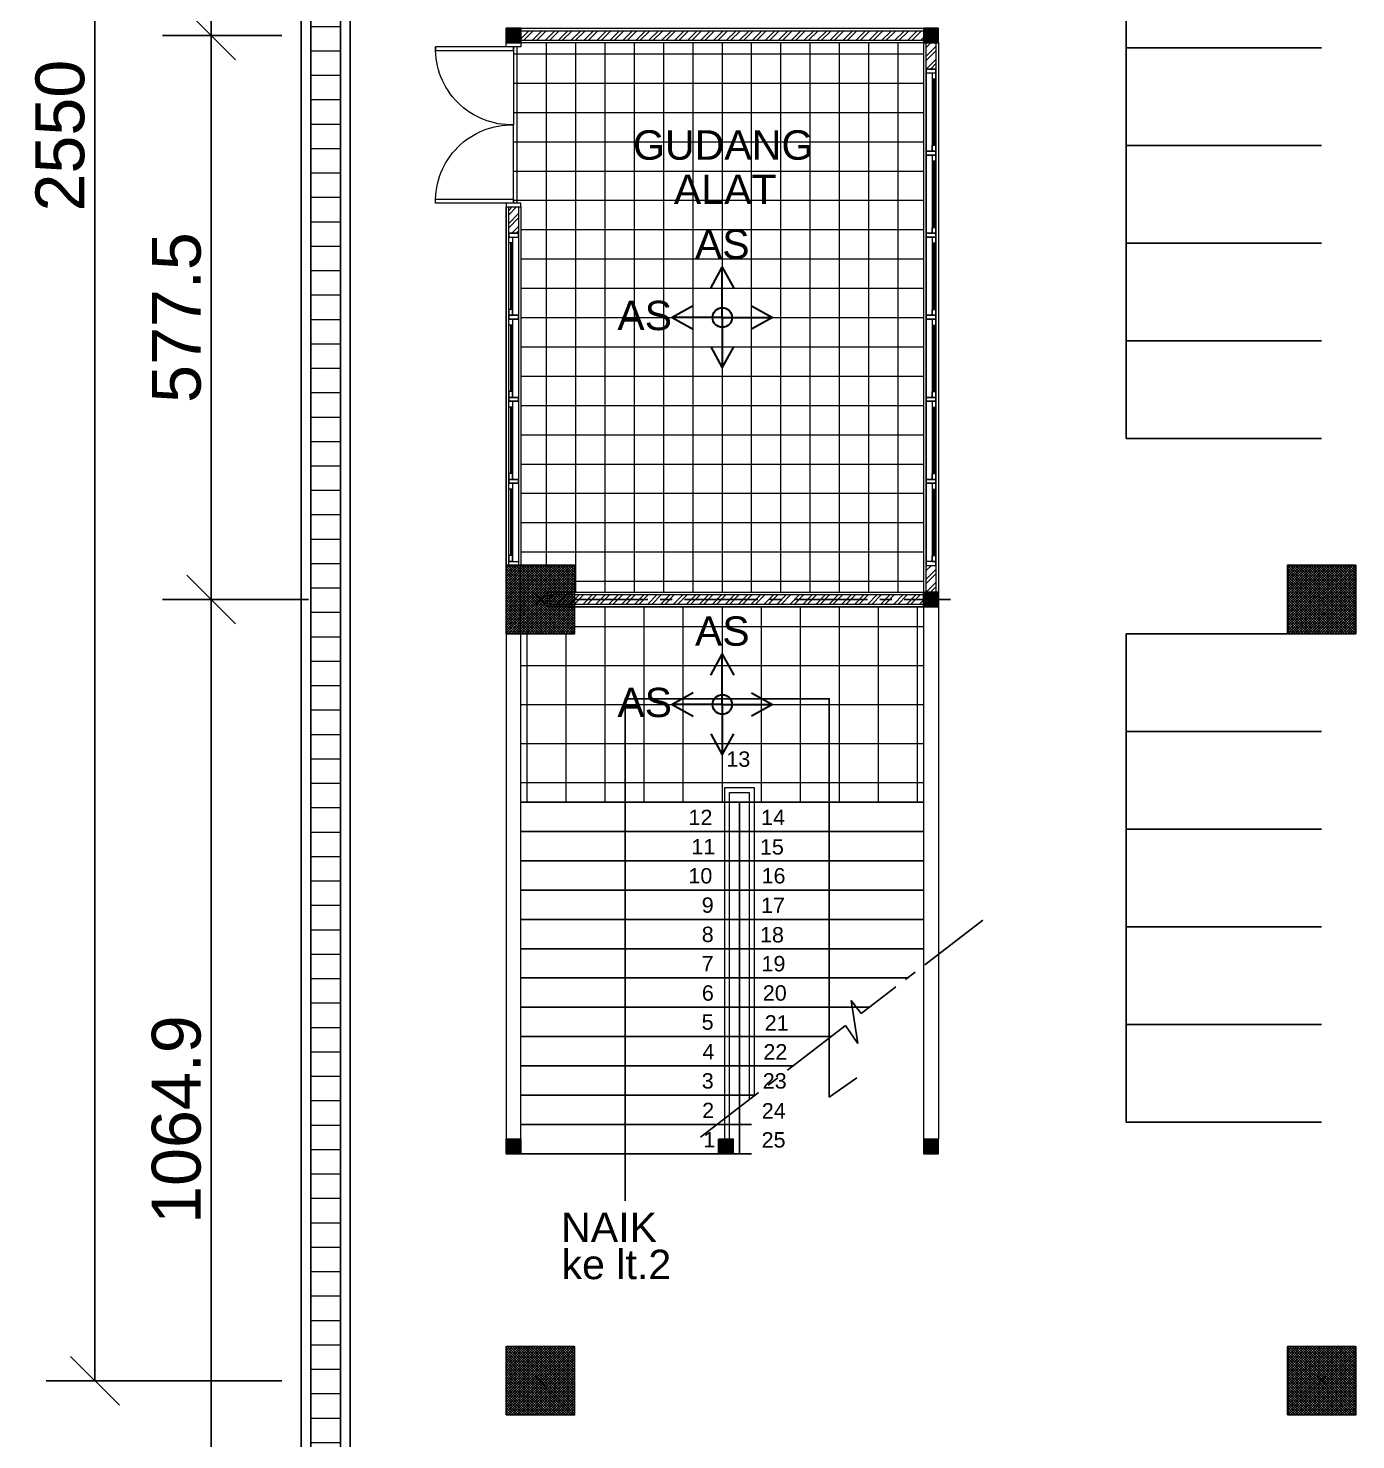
# Model space of a CAD drawing. Header units: inches. Extents: x 249 to 1192, y -18 to 440.
# Drawn here: x 424.26 to 437.86, y 248.99 to 263.44 of the extents above; entities that cross this region are included whole.
import ezdxf

# ---------------------------------------------------------------- set-up
doc = ezdxf.new("R2010")
doc.units = ezdxf.units.IN
doc.header["$MEASUREMENT"] = 0
doc.linetypes.add('CENTER2', pattern=[1.125, 0.75, -0.125, 0.125, -0.125])
for name, color, linetype, lineweight in [('ARSIR BETON', 8, 'Continuous', 0), ('DIMENSI', 85, 'Continuous', 20), ('DINDING', 6, 'Continuous', 0), ('DINDING2', 137, 'Continuous', 20), ('KACA', 141, 'Continuous', 30), ('keramik1', 8, 'Continuous', 5), ('KERAMIKK', 142, 'Continuous', 5), ('kol', 1, 'Continuous', 30), ('KUSEN', 16, 'Continuous', 15), ('NOT', 7, 'Continuous', 9), ('RAILING', 33, 'Continuous', 9), ('TEXT (KET. RUANG)', 7, 'Continuous', 5)]:
    doc.layers.add(name, color=color, linetype=linetype, lineweight=lineweight)
for name, color, linetype in [('ARSIR DINDING', 64, 'Continuous'), ('AS', 15, 'CENTER2'), ('KENDARAAN', 9, 'Continuous'), ('KOLOM', 5, 'Continuous'), ('SALURAN', 117, 'Continuous')]:
    doc.layers.add(name, color=color, linetype=linetype)
doc.styles.get("Standard").update_dxf_attribs({"font": 'arial.ttf'})
doc.dimstyles.new('UK. GDG PERTEMUAN', dxfattribs={"dimtxt": 0.5, "dimasz": 0.5, "dimexe": 0.5, "dimexo": 0.05, "dimgap": 0.1, "dimtad": 2, "dimdec": 0, "dimlfac": 100, "dimzin": 0, "dimdsep": 46, "dimtxsty": 'Standard', "dimblk": 'OBLIQUE', "dimcen": 0.09, "dimclrd": 8, "dimclre": 256, "dimclrt": 256, "dimadec": 0, "dimazin": 0, "dimtfac": 1, "dimtdec": 0, "dimtofl": 0, "dimtmove": 0, "dimatfit": 3, "dimldrblk": 'OBLIQUE', "dimfxl": 0, "dimtolj": 1, "dimtzin": 0, "dimarcsym": 0})

# ---------------------------------------------------------------- blocks, each defined once
blk = doc.blocks.new('K1')
at = {"layer": 'ARSIR BETON'}
h = blk.add_hatch(dxfattribs=at)
h.set_pattern_fill('ANSI37', color=256, scale=0.15, style=0)
h.set_pattern_definition([(45, (258.37489, 277.120751), (-0.01325825, 0.01325825), []), (135, (258.37489, 277.120751), (-0.01325825, -0.01325825), [])])
h.paths.add_polyline_path([(259.125, 277.171), (259.125, 277.871), (258.425, 277.871), (258.425, 277.171)])
at = {"layer": 'KOLOM'}
blk.add_lwpolyline([(258.425, 277.171), (259.125, 277.171), (259.125, 277.871), (258.425, 277.871)], close=True, dxfattribs=at)
for points in [[(258.725, 277.571), (258.825, 277.471)], [(258.725, 277.471), (258.825, 277.571)]]:
    blk.add_lwpolyline(points, dxfattribs=at)
blk = doc.blocks.new('K2')
at = {"layer": 'ARSIR BETON'}
h = blk.add_hatch(dxfattribs=at)
h.set_pattern_fill('ANSI37', color=256, scale=0.1, style=0)
h.set_pattern_definition([(45, (-38.743626, 268.082874), (-0.0088388, 0.0088388), []), (135, (-38.743626, 268.082874), (-0.0088388, -0.0088388), [])])
h.paths.add_polyline_path([(-38.594, 268.233), (-38.744, 268.233), (-38.744, 268.083), (-38.594, 268.083)])
at = {"layer": 'KOLOM'}
blk.add_lwpolyline([(-38.744, 268.083), (-38.594, 268.083), (-38.594, 268.233), (-38.744, 268.233)], close=True, dxfattribs=at)
blk = doc.blocks.new('P1')
for points in [[(-56.664, 234.186), (-56.664, 234.986), (-56.624, 234.986), (-56.624, 234.186), (-56.664, 234.186)], [(-55.064, 234.186), (-55.064, 234.986), (-55.104, 234.986), (-55.104, 234.186), (-55.064, 234.186)], [(-56.664, 234.186), (-55.864, 234.186)], [(-55.064, 234.186), (-55.864, 234.186)]]:
    blk.add_lwpolyline(points)
for points in [[(-56.704, 234.111), (-56.664, 234.111), (-56.664, 234.261), (-56.704, 234.261)], [(-55.024, 234.111), (-55.064, 234.111), (-55.064, 234.261), (-55.024, 234.261)]]:
    blk.add_lwpolyline(points, close=True)
for centre, start, end in [((-56.644, 234.206), 358.5312, 91.4688), ((-55.084, 234.206), 88.5312, 181.4688)]:
    blk.add_arc(centre, 0.78, start, end)
blk = doc.blocks.new('_Oblique')
at = {"color": 0, "linetype": 'ByBlock', "lineweight": -2}
blk.add_line((-0.5, -0.5), (0.5, 0.5), dxfattribs=at)
blk = doc.blocks.new('*D470')
at = {"layer": 'DEFPOINTS', "color": 0}
for p in [(426.907, 265.592), (426.135, 263.367), (426.907, 263.367)]:
    blk.add_point(p, dxfattribs=at)
at = {"layer": 'DIMENSI', "lineweight": -2}
for p, q in [((426.857, 265.592), (425.635, 265.592)), ((426.857, 263.367), (425.635, 263.367))]:
    blk.add_line(p, q, dxfattribs=at)
at = {"layer": 'DIMENSI', "color": 8, "lineweight": -2}
blk.add_line((426.135, 265.592), (426.135, 263.367), dxfattribs=at)
at = {"layer": 'DIMENSI', "color": 8, "lineweight": -2, "xscale": 0.5, "yscale": 0.5, "zscale": 0.5}
for p, rotation in [((426.135, 265.592), 90), ((426.135, 263.367), 270)]:
    blk.add_blockref('_Oblique', p, dxfattribs=dict(at, rotation=rotation))
at = {"layer": 'DIMENSI', "insert": (425.78, 264.479), "char_height": 0.5, "attachment_point": 5, "rotation": 90}
blk.add_mtext('\\A1;222.5', dxfattribs=at)
blk = doc.blocks.new('*D471')
at = {"layer": 'DEFPOINTS', "color": 0}
for p in [(426.907, 263.367), (426.135, 257.592), (427.181, 257.592)]:
    blk.add_point(p, dxfattribs=at)
at = {"layer": 'DIMENSI', "lineweight": -2}
for p, q in [((426.857, 263.367), (425.635, 263.367)), ((427.131, 257.592), (425.635, 257.592))]:
    blk.add_line(p, q, dxfattribs=at)
at = {"layer": 'DIMENSI', "color": 8, "lineweight": -2}
blk.add_line((426.135, 263.367), (426.135, 257.592), dxfattribs=at)
at = {"layer": 'DIMENSI', "color": 8, "lineweight": -2, "xscale": 0.5, "yscale": 0.5, "zscale": 0.5}
for p, rotation in [((426.135, 263.367), 90), ((426.135, 257.592), 270)]:
    blk.add_blockref('_Oblique', p, dxfattribs=dict(at, rotation=rotation))
at = {"layer": 'DIMENSI', "insert": (425.781, 260.479), "char_height": 0.5, "attachment_point": 5, "rotation": 90}
blk.add_mtext('\\A1;577.5', dxfattribs=at)
blk = doc.blocks.new('*D472')
at = {"layer": 'DEFPOINTS', "color": 0}
for p in [(427.181, 257.592), (426.135, 246.943), (427.408, 246.943)]:
    blk.add_point(p, dxfattribs=at)
at = {"layer": 'DIMENSI', "lineweight": -2}
for p, q in [((427.131, 257.592), (425.635, 257.592)), ((427.358, 246.943), (425.635, 246.943))]:
    blk.add_line(p, q, dxfattribs=at)
at = {"layer": 'DIMENSI', "color": 8, "lineweight": -2}
blk.add_line((426.135, 257.592), (426.135, 246.943), dxfattribs=at)
at = {"layer": 'DIMENSI', "color": 8, "lineweight": -2, "xscale": 0.5, "yscale": 0.5, "zscale": 0.5}
for p, rotation in [((426.135, 257.592), 90), ((426.135, 246.943), 270)]:
    blk.add_blockref('_Oblique', p, dxfattribs=dict(at, rotation=rotation))
at = {"layer": 'DIMENSI', "insert": (425.78, 252.267), "char_height": 0.5, "attachment_point": 5, "rotation": 90}
blk.add_mtext('\\A1;1064.9', dxfattribs=at)
blk = doc.blocks.new('*D473')
at = {"layer": 'DEFPOINTS', "color": 0}
for p in [(424.945, 275.092), (426.907, 275.092), (426.907, 249.592)]:
    blk.add_point(p, dxfattribs=at)
at = {"layer": 'DIMENSI', "lineweight": -2}
for p, q in [((426.857, 275.092), (424.445, 275.092)), ((426.857, 249.592), (424.445, 249.592))]:
    blk.add_line(p, q, dxfattribs=at)
at = {"layer": 'DIMENSI', "color": 8, "lineweight": -2}
blk.add_line((424.945, 249.592), (424.945, 275.092), dxfattribs=at)
at = {"layer": 'DIMENSI', "color": 8, "lineweight": -2, "xscale": 0.5, "yscale": 0.5, "zscale": 0.5}
for p, rotation in [((424.945, 275.092), 90), ((424.945, 249.592), 270)]:
    blk.add_blockref('_Oblique', p, dxfattribs=dict(at, rotation=rotation))
at = {"layer": 'DIMENSI', "insert": (424.589, 262.342), "char_height": 0.5, "attachment_point": 5, "rotation": 90}
blk.add_mtext('\\A1;2550', dxfattribs=at)

msp = doc.modelspace()

# ---------------------------------------------------------------- hatches: boundary and pattern name
at = {"layer": 'ARSIR DINDING'}
h = msp.add_hatch(dxfattribs=at)
h.set_pattern_fill('ANSI32', color=256, scale=0.25, style=0)
h.set_pattern_definition([(45, (429.1572, 254.56682), (-0.0662913, 0.0662913), []), (45, (429.201395, 254.56682), (-0.0662913, 0.0662913), [])])
h.paths.add_polyline_path([(433.4324, 263.4168), (429.3072, 263.4168), (429.3072, 263.3168), (433.4324, 263.3168)])
h = msp.add_hatch(dxfattribs=at)
h.set_pattern_fill('ANSI32', color=256, scale=0.25, style=0)
h.set_pattern_definition([(45, (433.45743, 263.0232), (-0.06629, 0.06629), []), (45, (433.50162, 263.0232), (-0.06629, 0.06629), [])])
h.paths.add_polyline_path([(433.5574, 263.2918), (433.4574, 263.2918), (433.4574, 263.0232), (433.5574, 263.0232)])
h = msp.add_hatch(dxfattribs=at)
h.set_pattern_fill('ANSI32', color=256, scale=0.25, style=0)
h.set_pattern_definition([(45, (-219.79525, 7.16394), (-0.066291261, 0.066291261), []), (45, (-219.75105, 7.16394), (-0.066291261, 0.066291261), [])])
h.paths.add_polyline_path([(429.2322, 261.3428), (429.2822, 261.3428), (429.2822, 261.6118), (429.2322, 261.6118)])
h.paths.add_polyline_path([(429.1822, 261.3428), (429.2322, 261.3428), (429.2322, 261.6118), (429.1822, 261.6118)])
h = msp.add_hatch(dxfattribs=at)
h.set_pattern_fill('ANSI32', color=256, scale=0.25, style=0)
h.set_pattern_definition([(45, (433.45743, 257.66704), (-0.06629, 0.06629), []), (45, (433.50162, 257.66704), (-0.06629, 0.06629), [])])
h.paths.add_polyline_path([(433.5574, 257.942), (433.4574, 257.942), (433.4574, 257.667), (433.5072, 257.667), (433.5574, 257.667)])
h = msp.add_hatch(dxfattribs=at)
h.set_pattern_fill('ANSI32', color=256, scale=0.25, style=0)
h.set_pattern_definition([(45, (429.43195, 251.06776), (-0.0662913, 0.0662913), []), (45, (429.47614, 251.06776), (-0.0662913, 0.0662913), [])])
h.paths.add_polyline_path([(429.607, 257.542), (433.5072, 257.542), (433.5072, 257.642), (429.607, 257.642)])
at = {"layer": 'DINDING2'}
h = msp.add_hatch(dxfattribs=at)
h.set_pattern_fill('_USER', color=23, scale=0.25, angle=90, style=0, pattern_type=0)
h.set_pattern_definition([(4e-15, (427.1582, 263.46083), (2e-17, -0.25), [])])
h.paths.add_polyline_path([(427.1572, 278.0915), (427.4582, 278.1915), (427.4582, 246.8426), (427.1582, 246.8426)])
at = {"layer": 'keramik1', "ltscale": 0.1}
h = msp.add_hatch(dxfattribs=at)
h.set_pattern_fill('_USER', color=256, scale=0.4, style=0, double=1, pattern_type=0)
h.set_pattern_definition([(0, (431.3698, 256.51704), (0, 0.4), []), (90, (431.3698, 256.51704), (-0.4, 2e-17), [])])
edge = h.paths.add_edge_path()
edge.add_line((433.4324, 255.517), (431.6948, 255.517))
edge.add_line((431.6948, 255.517), (431.6948, 255.667))
edge.add_line((431.6948, 255.667), (431.3948, 255.667))
edge.add_line((431.3948, 255.667), (431.3948, 255.517))
edge.add_line((431.3948, 255.517), (429.3072, 255.517))
edge.add_line((429.3072, 255.517), (429.3072, 257.242))
edge.add_line((429.3072, 257.242), (429.8572, 257.242))
edge.add_line((429.8572, 257.242), (429.8572, 257.517))
edge.add_line((429.8572, 257.517), (433.4324, 257.517))
edge.add_line((433.4324, 257.517), (433.4324, 255.517))
at = {"layer": 'KERAMIKK'}
h = msp.add_hatch(dxfattribs=at)
h.set_pattern_fill('_USER', color=256, scale=0.3, style=0, double=1, pattern_type=0)
h.set_pattern_definition([(0, (431.36982, 260.47943), (0, 0.3), []), (90, (431.36982, 260.47943), (-0.3, 2e-17), [])])
edge = h.paths.add_edge_path()
edge.add_line((429.3072, 263.2918), (429.3072, 263.2518))
edge.add_line((429.3072, 263.2518), (429.2322, 263.2518))
edge.add_line((429.2322, 263.2518), (429.2322, 261.6518))
edge.add_line((429.2322, 261.6518), (429.3072, 261.6518))
edge.add_line((429.3072, 261.6518), (429.3072, 257.942))
edge.add_line((429.3072, 257.942), (429.8572, 257.942))
edge.add_line((429.8572, 257.942), (429.8572, 257.667))
edge.add_line((429.8572, 257.667), (433.4324, 257.667))
edge.add_line((433.4324, 257.667), (433.4324, 263.2918))
edge.add_line((433.4324, 263.2918), (429.3072, 263.2918))

# ---------------------------------------------------------------- linework, layer by layer
for points in [[(433.5072, 257.517), (429.782, 257.517)], [(430.3737, 251.4343), (430.3737, 256.5768), (432.4644, 256.5768), (432.4644, 252.497), (432.7462, 252.6961)], [(429.3072, 255.517), (433.4324, 255.517)], [(431.5448, 255.517), (431.5448, 251.917)], [(429.3072, 255.217), (433.4324, 255.217)], [(429.3072, 254.917), (433.4324, 254.917)], [(429.3072, 254.617), (433.4324, 254.617)], [(429.3072, 254.317), (433.4324, 254.317)], [(429.3072, 254.017), (433.4324, 254.017)], [(429.3072, 253.717), (433.2648, 253.717)], [(429.3072, 253.417), (432.8744, 253.417)], [(429.3072, 253.117), (432.485, 253.117)], [(429.3072, 252.817), (432.0956, 252.817)], [(429.3072, 252.517), (431.7062, 252.517)], [(429.3072, 252.217), (431.6699, 252.217)], [(429.3072, 251.917), (431.6699, 251.917)]]:
    msp.add_lwpolyline(points)
at = {"layer": 'AS'}
for points in [[(429.8572, 257.592), (433.7073, 257.592)], [(434.0388, 254.3096), (432.7914, 253.3526), (432.6882, 253.487), (432.7566, 253.0473), (432.6318, 253.2302), (431.1476, 252.0867)]]:
    msp.add_lwpolyline(points, dxfattribs=at)
at = {"layer": 'DINDING'}
for points in [[(433.4324, 263.2918), (429.3072, 263.2918), (429.3072, 263.4418), (433.4324, 263.4418)], [(429.1572, 261.6218), (429.1572, 251.917), (429.3072, 251.917), (429.3072, 257.942)], [(433.5072, 257.517), (429.582, 257.517), (429.582, 257.667), (433.5072, 257.667)]]:
    msp.add_lwpolyline(points, dxfattribs=at)
for points in [[(433.4324, 263.2918), (433.5825, 263.2918), (433.5825, 252.067), (433.4324, 252.067)], [(429.1572, 261.6118), (429.3072, 261.6118), (429.3072, 257.942), (429.1572, 257.942)]]:
    msp.add_lwpolyline(points, close=True, dxfattribs=at)
at = {"layer": 'DINDING2'}
for points in [[(433.4324, 263.3168), (429.3072, 263.3168), (429.3072, 263.4168), (433.4324, 263.4168)], [(433.5072, 257.542), (429.607, 257.542), (429.607, 257.642), (433.5072, 257.642)]]:
    msp.add_lwpolyline(points, dxfattribs=at)
for points in [[(433.4574, 263.2918), (433.5574, 263.2918), (433.5574, 257.667), (433.4574, 257.667)], [(429.1822, 261.6118), (429.2822, 261.6118), (429.2822, 257.942), (429.1822, 257.942)]]:
    msp.add_lwpolyline(points, close=True, dxfattribs=at)
at = {"layer": 'KACA'}
for points in [[(433.5374, 262.9232), (433.5374, 262.243)], [(433.5374, 262.083), (433.5374, 261.4028)], [(429.2022, 261.2428), (429.2022, 260.5626)], [(433.5374, 261.2428), (433.5374, 260.5626)], [(429.2022, 260.4026), (429.2022, 259.7224)], [(433.5374, 260.4026), (433.5374, 259.7224)], [(429.2022, 259.5624), (429.2022, 258.8822)], [(433.5374, 259.5624), (433.5374, 258.8822)], [(429.2022, 258.7222), (429.2022, 258.042)], [(433.5374, 258.7222), (433.5374, 258.042)]]:
    msp.add_lwpolyline(points, dxfattribs=at)
at = {"layer": 'KENDARAAN'}
for points in [[(437.5072, 263.242), (435.5072, 263.242), (435.5072, 264.242), (437.5072, 264.242)], [(437.5072, 262.242), (435.5072, 262.242), (435.5072, 263.242), (437.5072, 263.242)], [(437.5072, 262.242), (435.5072, 262.242), (435.5072, 261.242), (437.5072, 261.242)], [(437.5072, 260.242), (435.5072, 260.242), (435.5072, 261.242), (437.5072, 261.242)], [(437.5072, 260.242), (435.5072, 260.242), (435.5072, 259.242), (437.5072, 259.242)], [(437.5072, 256.242), (435.5072, 256.242), (435.5072, 257.242), (437.5072, 257.242)], [(437.5072, 256.242), (435.5072, 256.242), (435.5072, 255.242), (437.5072, 255.242)], [(437.5072, 254.242), (435.5072, 254.242), (435.5072, 255.242), (437.5072, 255.242)], [(437.5072, 254.242), (435.5072, 254.242), (435.5072, 253.242), (437.5072, 253.242)], [(437.5072, 252.242), (435.5072, 252.242), (435.5072, 253.242), (437.5072, 253.242)]]:
    msp.add_lwpolyline(points, dxfattribs=at)
at = {"layer": 'kol'}
for p, q in [((431.3698, 260.4794), (431.3698, 260.9958)), ((431.3698, 260.4794), (430.8546, 260.4794)), ((431.3698, 260.4794), (431.885, 260.4794)), ((431.3698, 260.4794), (431.3698, 259.9631)), ((431.3698, 256.517), (431.3698, 257.0334)), ((431.3698, 256.517), (430.8546, 256.517)), ((431.3698, 256.517), (431.885, 256.517)), ((431.3698, 256.517), (431.3698, 256.0007))]:
    msp.add_line(p, q, dxfattribs=at)
for points in [[(431.2508, 260.7798), (431.3698, 260.9958), (431.4889, 260.7798)], [(431.0706, 260.5985), (430.8546, 260.4794), (431.0706, 260.3604)], [(431.669, 260.5985), (431.885, 260.4794), (431.669, 260.3604)], [(431.2508, 260.1791), (431.3698, 259.9631), (431.4889, 260.1791)], [(431.2508, 256.8174), (431.3698, 257.0334), (431.4888, 256.8174)], [(431.0706, 256.6361), (430.8546, 256.517), (431.0706, 256.398)], [(431.669, 256.6361), (431.885, 256.517), (431.669, 256.398)], [(431.2508, 256.2167), (431.3698, 256.0007), (431.4888, 256.2167)]]:
    msp.add_lwpolyline(points, dxfattribs=at)
for centre in [(431.3698, 260.4794), (431.3698, 256.517)]:
    msp.add_circle(centre, 0.1, dxfattribs=at)
at = {"layer": 'KUSEN'}
for points in [[(433.5574, 262.9832), (433.4574, 262.9832), (433.4574, 263.0232), (433.5574, 263.0232)], [(433.4574, 262.143), (433.5574, 262.143), (433.5574, 263.0232), (433.4574, 263.0232)], [(433.5174, 262.183), (433.5574, 262.183), (433.5574, 262.9832), (433.5174, 262.9832)], [(433.5574, 262.143), (433.4574, 262.143), (433.4574, 262.183), (433.5574, 262.183)], [(433.4574, 261.3028), (433.5574, 261.3028), (433.5574, 262.183), (433.4574, 262.183)], [(433.5574, 262.183), (433.4574, 262.183), (433.4574, 262.143), (433.5574, 262.143)], [(433.5174, 261.3428), (433.5574, 261.3428), (433.5574, 262.143), (433.5174, 262.143)], [(429.1822, 261.3028), (429.2822, 261.3028), (429.2822, 261.3428), (429.1822, 261.3428)], [(429.2822, 260.4626), (429.1822, 260.4626), (429.1822, 261.3428), (429.2822, 261.3428)], [(429.1822, 261.3428), (429.2822, 261.3428), (429.2822, 257.942), (429.1822, 257.942)], [(433.5574, 261.3028), (433.4574, 261.3028), (433.4574, 261.3428), (433.5574, 261.3428)], [(433.4574, 260.4626), (433.5574, 260.4626), (433.5574, 261.3428), (433.4574, 261.3428)], [(433.5574, 261.3428), (433.4574, 261.3428), (433.4574, 257.942), (433.5574, 257.942)], [(433.5574, 261.3028), (433.4574, 261.3028), (433.4574, 261.3428), (433.5574, 261.3428)], [(433.5574, 261.3428), (433.4574, 261.3428), (433.4574, 261.3028), (433.5574, 261.3028)], [(429.2222, 260.5026), (429.1822, 260.5026), (429.1822, 261.3028), (429.2222, 261.3028)], [(433.5174, 260.5026), (433.5574, 260.5026), (433.5574, 261.3028), (433.5174, 261.3028)], [(429.1822, 260.4626), (429.2822, 260.4626), (429.2822, 260.5026), (429.1822, 260.5026)], [(429.2822, 259.6224), (429.1822, 259.6224), (429.1822, 260.5026), (429.2822, 260.5026)], [(429.1822, 260.5026), (429.2822, 260.5026), (429.2822, 260.4626), (429.1822, 260.4626)], [(429.2222, 259.6624), (429.1822, 259.6624), (429.1822, 260.4626), (429.2222, 260.4626)], [(433.5574, 260.4626), (433.4574, 260.4626), (433.4574, 260.5026), (433.5574, 260.5026)], [(433.4574, 259.6224), (433.5574, 259.6224), (433.5574, 260.5026), (433.4574, 260.5026)], [(433.5574, 260.5026), (433.4574, 260.5026), (433.4574, 260.4626), (433.5574, 260.4626)], [(433.5174, 259.6624), (433.5574, 259.6624), (433.5574, 260.4626), (433.5174, 260.4626)], [(429.1822, 259.6224), (429.2822, 259.6224), (429.2822, 259.6624), (429.1822, 259.6624)], [(429.2822, 258.7822), (429.1822, 258.7822), (429.1822, 259.6624), (429.2822, 259.6624)], [(429.1822, 259.6624), (429.2822, 259.6624), (429.2822, 259.6224), (429.1822, 259.6224)], [(429.2222, 258.8222), (429.1822, 258.8222), (429.1822, 259.6224), (429.2222, 259.6224)], [(433.5574, 259.6224), (433.4574, 259.6224), (433.4574, 259.6624), (433.5574, 259.6624)], [(433.4574, 258.7822), (433.5574, 258.7822), (433.5574, 259.6624), (433.4574, 259.6624)], [(433.5574, 259.6624), (433.4574, 259.6624), (433.4574, 259.6224), (433.5574, 259.6224)], [(433.5174, 258.8222), (433.5574, 258.8222), (433.5574, 259.6224), (433.5174, 259.6224)], [(429.1822, 258.7822), (429.2822, 258.7822), (429.2822, 258.8222), (429.1822, 258.8222)], [(429.2822, 257.942), (429.1822, 257.942), (429.1822, 258.8222), (429.2822, 258.8222)], [(429.1822, 258.8222), (429.2822, 258.8222), (429.2822, 258.7822), (429.1822, 258.7822)], [(429.2222, 257.982), (429.1822, 257.982), (429.1822, 258.7822), (429.2222, 258.7822)], [(433.5574, 258.7822), (433.4574, 258.7822), (433.4574, 258.8222), (433.5574, 258.8222)], [(433.4574, 257.942), (433.5574, 257.942), (433.5574, 258.8222), (433.4574, 258.8222)], [(433.5574, 258.8222), (433.4574, 258.8222), (433.4574, 258.7822), (433.5574, 258.7822)], [(433.5174, 257.982), (433.5574, 257.982), (433.5574, 258.7822), (433.5174, 258.7822)], [(429.1822, 257.982), (429.2822, 257.982), (429.2822, 257.942), (429.1822, 257.942)], [(433.5574, 257.982), (433.4574, 257.982), (433.4574, 257.942), (433.5574, 257.942)]]:
    msp.add_lwpolyline(points, close=True, dxfattribs=at)
for points in [[(433.5174, 262.9832), (433.5174, 262.9232), (433.5574, 262.9232), (433.5574, 262.9832), (433.5174, 262.9832)], [(433.5174, 262.183), (433.5174, 262.243), (433.5574, 262.243), (433.5574, 262.183), (433.5174, 262.183)], [(433.5174, 262.143), (433.5174, 262.083), (433.5574, 262.083), (433.5574, 262.143), (433.5174, 262.143)], [(433.5174, 261.3428), (433.5174, 261.4028), (433.5574, 261.4028), (433.5574, 261.3428), (433.5174, 261.3428)], [(429.2222, 261.3028), (429.2222, 261.2428), (429.1822, 261.2428), (429.1822, 261.3028), (429.2222, 261.3028)], [(433.5174, 261.3028), (433.5174, 261.2428), (433.5574, 261.2428), (433.5574, 261.3028), (433.5174, 261.3028)], [(433.5174, 261.3028), (433.5174, 261.2428), (433.5574, 261.2428), (433.5574, 261.3028), (433.5174, 261.3028)], [(429.2222, 260.5026), (429.2222, 260.5626), (429.1822, 260.5626), (429.1822, 260.5026), (429.2222, 260.5026)], [(429.2222, 260.4626), (429.2222, 260.4026), (429.1822, 260.4026), (429.1822, 260.4626), (429.2222, 260.4626)], [(433.5174, 260.5026), (433.5174, 260.5626), (433.5574, 260.5626), (433.5574, 260.5026), (433.5174, 260.5026)], [(433.5174, 260.4626), (433.5174, 260.4026), (433.5574, 260.4026), (433.5574, 260.4626), (433.5174, 260.4626)], [(429.2222, 259.6624), (429.2222, 259.7224), (429.1822, 259.7224), (429.1822, 259.6624), (429.2222, 259.6624)], [(429.2222, 259.6224), (429.2222, 259.5624), (429.1822, 259.5624), (429.1822, 259.6224), (429.2222, 259.6224)], [(433.5174, 259.6624), (433.5174, 259.7224), (433.5574, 259.7224), (433.5574, 259.6624), (433.5174, 259.6624)], [(433.5174, 259.6224), (433.5174, 259.5624), (433.5574, 259.5624), (433.5574, 259.6224), (433.5174, 259.6224)], [(429.2222, 258.8222), (429.2222, 258.8822), (429.1822, 258.8822), (429.1822, 258.8222), (429.2222, 258.8222)], [(433.5174, 258.8222), (433.5174, 258.8822), (433.5574, 258.8822), (433.5574, 258.8222), (433.5174, 258.8222)], [(429.2222, 258.7822), (429.2222, 258.7222), (429.1822, 258.7222), (429.1822, 258.7822), (429.2222, 258.7822)], [(433.5174, 258.7822), (433.5174, 258.7222), (433.5574, 258.7222), (433.5574, 258.7822), (433.5174, 258.7822)], [(429.2222, 257.982), (429.2222, 258.042), (429.1822, 258.042), (429.1822, 257.982), (429.2222, 257.982)], [(433.5174, 257.982), (433.5174, 258.042), (433.5574, 258.042), (433.5574, 257.982), (433.5174, 257.982)]]:
    msp.add_lwpolyline(points, dxfattribs=at)
at = {"layer": 'RAILING'}
for points in [[(431.3948, 251.917), (431.3948, 255.517), (431.3948, 255.667), (431.6948, 255.667), (431.6948, 252.5083)], [(431.4448, 251.917), (431.4448, 255.517), (431.4448, 255.617), (431.6448, 255.617), (431.6448, 252.4698)]]:
    msp.add_lwpolyline(points, dxfattribs=at)
at = {"layer": 'SALURAN'}
for points in [[(427.0577, 278.1915), (427.0572, 278.1915), (427.0572, 246.9426)], [(427.5582, 246.9426), (427.5582, 278.1915), (427.5577, 278.1915)]]:
    msp.add_lwpolyline(points, dxfattribs=at)
msp.add_lwpolyline([(427.4582, 278.0915), (427.1572, 278.0915), (427.1572, 246.8426), (427.4582, 246.8426)], close=True, dxfattribs=at)

# ---------------------------------------------------------------- block references
at = {"xscale": -1, "rotation": 180}
for p in [(467.9008, 531.5247), (472.176, 531.5247), (472.1758, 525.7499), (467.9008, 520.1499), (470.0756, 520.1499), (472.1761, 520.1499)]:
    msp.add_blockref('K2', p, dxfattribs=at)
at = {"layer": 'KOLOM'}
for p in [(170.7323, -19.9287), (178.7325, -19.9287), (170.7323, -27.9287), (178.7325, -27.9287)]:
    msp.add_blockref('K1', p, dxfattribs=at)
at = {"layer": 'KUSEN', "xscale": -1, "rotation": 90.00000000000007}
msp.add_blockref('P1', (663.4183, 206.5881), dxfattribs=at)

# ---------------------------------------------------------------- texts
at = {"layer": 'NOT', "char_height": 0.3}
for s, insert, attachment_point in [('\\pi0.040789;AS', (431.0492, 261.3817), 1), ('AS', (430.854, 260.6506), 3), ('\\pi0.040789;AS', (431.0492, 257.4193), 1), ('AS', (430.854, 256.6882), 3)]:
    msp.add_mtext_dynamic_manual_height_columns(s, width=0.618755, gutter_width=12.5, heights=[0], dxfattribs=dict(at, insert=insert, attachment_point=attachment_point))
at = {"layer": 'TEXT (KET. RUANG)'}
for s, height, p in [('GUDANG', 0.3015, (430.4545, 262.0954)), ('ALAT', 0.3015, (430.8729, 261.6411)), ('13', 0.15775, (431.4114, 255.8795)), ('12', 0.15775, (431.0235, 255.2817)), ('14', 0.15775, (431.7669, 255.2817)), ('11', 0.15775, (431.0523, 254.9817)), ('15', 0.15775, (431.7548, 254.9804)), ('10', 0.15775, (431.0224, 254.6844)), ('16', 0.15775, (431.7716, 254.6844)), ('9', 0.1578, (431.159, 254.3844)), ('17', 0.15775, (431.7663, 254.3817)), ('8', 0.1578, (431.1592, 254.0844)), ('18', 0.15775, (431.7556, 254.0804)), ('7', 0.1578, (431.158, 253.7844)), ('19', 0.15775, (431.7712, 253.7844)), ('6', 0.1578, (431.1603, 253.4844)), ('20', 0.15775, (431.7844, 253.4844)), ('5', 0.1578, (431.1581, 253.1872)), ('21', 0.15775, (431.8039, 253.1778)), ('4', 0.1578, (431.1663, 252.8823)), ('22', 0.15775, (431.7907, 252.8817)), ('3', 0.1578, (431.1592, 252.5845)), ('23', 0.15775, (431.7838, 252.5845)), ('2', 0.1578, (431.1636, 252.2817)), ('24', 0.15775, (431.7741, 252.2778)), ('1', 0.1578, (431.1749, 251.9817)), ('25', 0.15775, (431.7723, 251.9804)), ('NAIK', 0.3015, (429.7185, 251.013)), ('ke lt.2', 0.3015, (429.7228, 250.633))]:
    msp.add_text(s, height=height, dxfattribs=at).set_placement(p)

# ---------------------------------------------------------------- dimensions: what is measured, and where the dimension line sits
at = {"layer": 'DIMENSI'}
dim = msp.add_linear_dim(base=(424.9446, 275.092), p1=(426.9067, 249.592), p2=(426.9067, 275.092), angle=90, dimstyle='UK. GDG PERTEMUAN', dxfattribs=at)
dim.commit()
dim.dimension.update_dxf_attribs({"geometry": '*D473', "text_midpoint": (424.5893, 262.342)})
for base, p1, p2, picture, middle in [((426.1353, 263.3668), (426.9067, 265.592), (426.9067, 263.3668), '*D470', (425.78, 264.4794)), ((426.1353, 257.592), (426.9067, 263.3668), (427.1814, 257.592), '*D471', (425.781, 260.4794)), ((426.1353, 246.9426), (427.1814, 257.592), (427.4077, 246.9426), '*D472', (425.78, 252.2673))]:
    dim = msp.add_linear_dim(base=base, p1=p1, p2=p2, angle=90, dimstyle='UK. GDG PERTEMUAN', override={"dimdec": 1}, dxfattribs=at)
    dim.commit()
    dim.dimension.update_dxf_attribs({"geometry": picture, "text_midpoint": middle})

doc.saveas('drawing.dxf')
